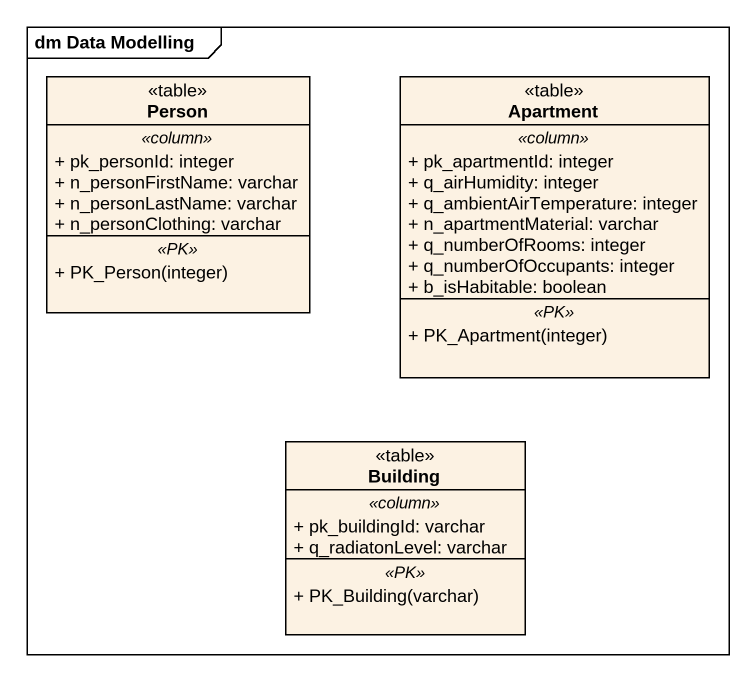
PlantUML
@startuml
mainframe dm Data Modelling
hide circle
hide empty members
skinparam classAttributeIconSize 0
class "Person" as Person_ <<table>> {
  .. <<column>> ..
  + pk_personId: integer
  + n_personFirstName: varchar
  + n_personLastName: varchar
  + n_personClothing: varchar
  .. <<PK>> ..
  + PK_Person(integer)
}
class Apartment <<table>> {
  .. <<column>> ..
  + pk_apartmentId: integer
  + q_airHumidity: integer
  + q_ambientAirTemperature: integer
  + n_apartmentMaterial: varchar
  + q_numberOfRooms: integer
  + q_numberOfOccupants: integer
  + b_isHabitable: boolean
  .. <<PK>> ..
  + PK_Apartment(integer)
}
class Building <<table>> {
  .. <<column>> ..
  + pk_buildingId: varchar
  + q_radiatonLevel: varchar
  .. <<PK>> ..
  + PK_Building(varchar)
}
@enduml
